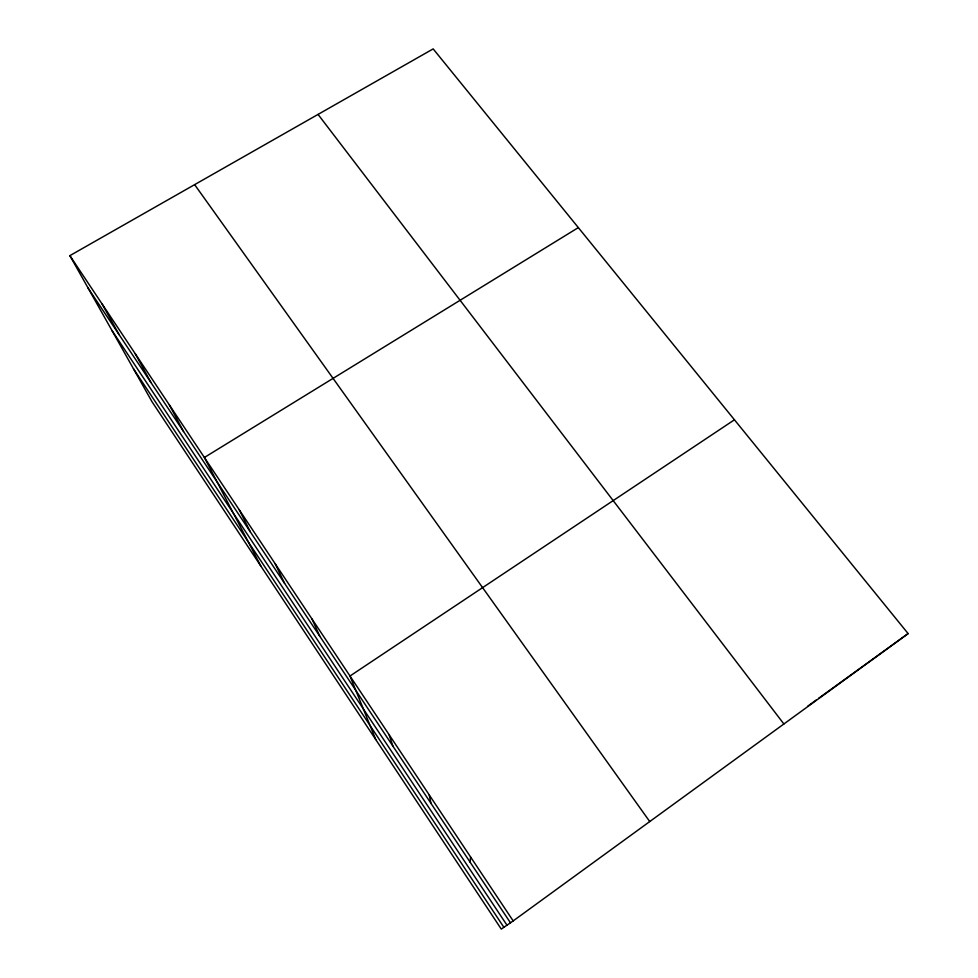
<?xml version="1.0" encoding="UTF-8"?>
<svg xmlns="http://www.w3.org/2000/svg" width="978" height="978" viewBox="0 0 978 978"><rect width="100%" height="100%" fill="white"/><g stroke="black" fill="none" stroke-linecap="round" stroke-linejoin="round"><path stroke-width="1.47" d="M470.173 862.241L470.565 856.96M513.181 920.909L908.122 633.597L433.168 48.9L69.878 255.637L151.993 401.714L501.286 929.1L513.181 920.909L69.878 255.637M807.877 706.079L816.251 700.016M818.647 698.292L908.122 633.597M734.441 419.794L349.99 676.018L375.735 739.527M578.328 227.605L204.378 457.484L260.759 565.932M318.058 114.414L783.879 723.977M194.634 184.646L649.747 821.557M88.142 288.131L510.455 922.792M111.932 330.442L506.983 925.188M133.473 368.767L503.89 927.303M102.164 304.085L119.145 334.708M135.319 353.84L150.93 382.484M169.377 404.953L183.546 431.506M239.292 509.88L250.38 531.934M275.173 563.719L284.598 583.365M312.055 619.086L319.745 636.177M389.024 734.588L392.899 746.116M429.195 794.882L430.992 803.378"/></g></svg>
